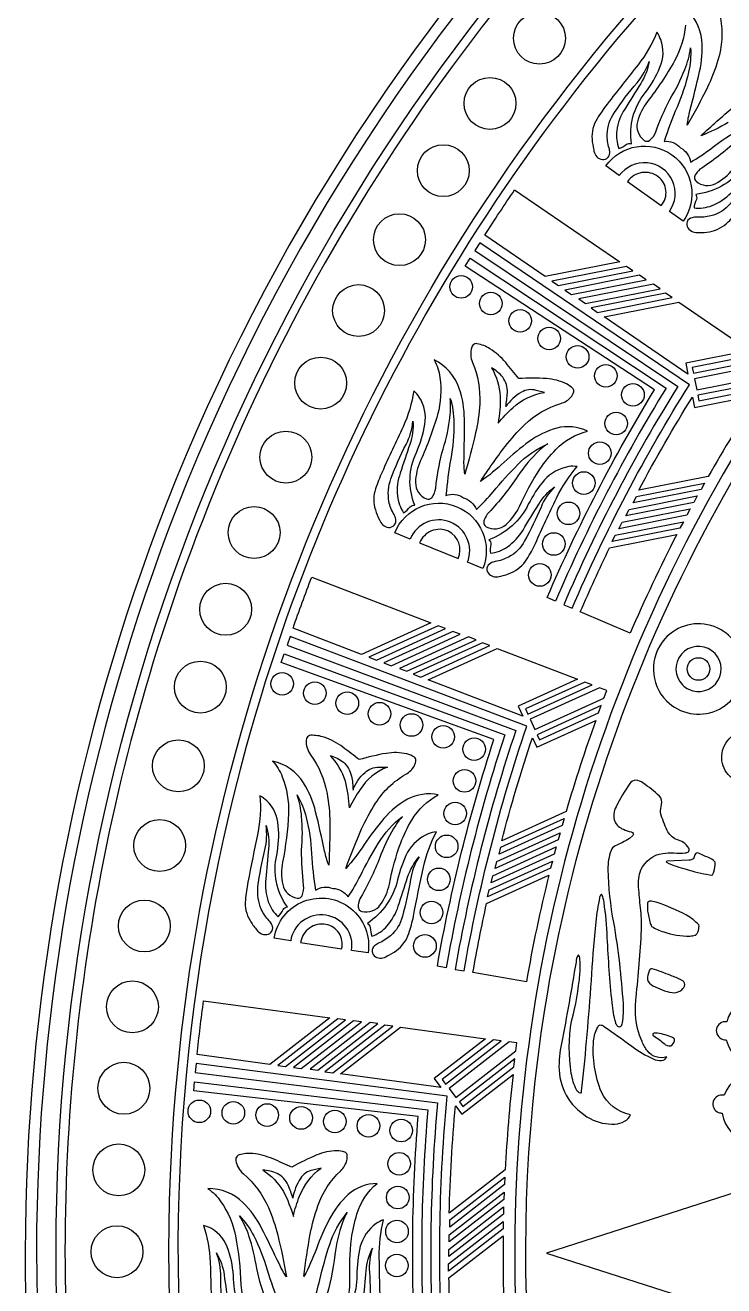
# Model space of a CAD drawing. Extents: x 0.3 to 22.9, y 0.3 to 22.9.
# Drawn here: x 0.27 to 4.14, y 11.4 to 18.38 of the extents above; entities that cross this region are included whole.
import ezdxf

# ---------------------------------------------------------------- set-up
doc = ezdxf.new("R2010")
doc.units = 0
doc.layers.get('0').update_dxf_attribs({"linetype": 'CONTINUOUS'})

msp = doc.modelspace()

# ---------------------------------------------------------------- linework, layer by layer
for points in [[(3.3142, 3.8737, 0.163521), (9.6242, 0.4465, 0.120172), (14.9519, 0.7854, 0.181777), (21.2452, 5.6945, 0.144148), (22.8969, 11.895, 0.188589), (19.6736, 19.5024, 0.185161), (12.301, 22.8811, 0.117209), (7.172, 22.009, 0.205007), (1.0046, 15.597, 0.089875), (0.2744, 11.5899, 0.190376), (3.3142, 3.8737)], [(19.638, 19.4494, 0.185169), (12.3102, 22.8179, 0.117227), (7.2083, 21.9566, 0.205002), (1.0677, 15.5872, 0.090157), (0.3369, 11.5899, 0.189152), (3.351, 3.9258, 0.162934), (9.5961, 0.5149, 0.121048), (14.9333, 0.845, 0.176273), (21.0659, 5.5259, 0.149242), (22.8347, 11.8803, 0.189626), (19.638, 19.4494)], [(3.6952, 4.7136, 0.093155), (6.7418, 2.309, 0.142562), (6.8139, 2.2274, 0.193525), (6.8466, 2.1464, 0.051441), (6.8766, 2.121, 0.066621), (6.8911, 2.0441, 0.260988), (6.9692, 1.9742, 0.057372), (7.0332, 1.9675, 0.084149), (7.0818, 1.8105, 0.191142), (7.2086, 1.6981), (7.076, 1.3986, -0.184586), (1.4291, 7.0046, -0.109103), (0.446, 11.7434, -0.195614), (3.7142, 19.4742, -0.012747), (4.1281, 19.8667), (4.5799, 19.3653, 0.143763), (1.4975, 14.3855, 0.10076), (1.2127, 10.1906, 0.147299), (3.6952, 4.7136)], [(1.0784, 12.0133, -0.172995), (3.713, 18.5618, -0.026822), (4.5094, 19.3689), (4.1244, 19.7961, 0.135351), (0.9831, 14.8536, 0.108341), (0.5953, 10.0918, 0.151917), (3.3881, 4.1189, 0.102753), (7.0505, 1.4647), (7.1431, 1.6738, -0.149793), (7.0253, 1.8122, -0.051818), (6.9916, 1.9198, -0.23974), (6.8591, 1.9955, -0.106316), (6.8288, 2.0946, -0.184724), (6.7664, 2.1998, -0.100062), (6.7055, 2.2716, -0.178747), (1.8261, 7.6664, -0.105978), (1.0784, 12.0133)], [(4.5069, 16.4808, 0.161318), (2.9884, 11.2681, 0.187111), (5.4543, 5.5541, 0.057832), (7.006, 4.3047), (7.0393, 4.3576, -0.169929), (3.5297, 8.7462, -0.124473), (3.1497, 12.931, -0.158039), (5.5528, 17.6357, -0.12047), (9.0206, 19.7394), (9.0019, 19.799, 0.166533), (4.5069, 16.4808)], [(4.1221, 18.415, -0.112894), (4.1076, 18.1829, -0.041792), (4.0491, 18.0325, -0.017286), (3.9379, 17.8236, -0.040808), (3.9523, 17.9032, 0.008084), (4.0054, 18.1198, 0.082696), (4.0176, 18.2925, 0.200712), (3.9186, 18.4778, -0.090301)], [(3.9273, 18.3761, -0.103824), (3.8671, 18.179, -0.037053), (3.7169, 17.9533, 0.097491), (3.6617, 17.8419, 0.303781), (3.6998, 17.7388, 0.328962), (3.7298, 17.7391, 0.139734), (3.7635, 17.7861, -0.030982), (3.8408, 17.9654, 0.043947), (3.9246, 18.1318, 0.060657), (3.9558, 18.2503, -0.072435), (3.945, 18.1156, -0.044628), (3.8815, 17.9232, 0.022629), (3.8094, 17.7334, -0.237042), (3.9002, 17.6983, -0.237041), (3.9555, 17.6182, 0.028705), (4.0679, 17.6929, -0.022627), (4.2361, 17.8078, -0.09076)], [(3.5341, 17.8926, -0.02668), (3.6599, 18.0581, 0.094597), (3.7263, 18.1754, -0.102995), (3.6804, 18.0541, 0.004895), (3.5918, 17.9121, 0.114646), (3.5479, 17.7929, 0.117037), (3.5588, 17.6932, 0.091768), (3.6015, 17.7171, -0.228399), (3.6292, 17.7197, -0.213397), (3.7055, 18.0025, 0.070596), (3.786, 18.1431, 0.194823), (3.791, 18.2961, 0.063202), (3.7695, 18.3374, -0.069319), (3.6659, 18.1572, 0.003293), (3.4948, 17.9398, 0.021574), (3.4389, 17.8587, 0.163097), (3.4108, 17.7452, 0.04291), (3.4205, 17.687, 0.305233), (3.4589, 17.6345, 0.523582), (3.5087, 17.6698, 0.083315), (3.5055, 17.6961, -0.091033), (3.4946, 17.7729, -0.140518), (3.5341, 17.8926)], [(4.1647, 17.8373, -0.036867), (4.0132, 17.7643, -0.017127), (4.1903, 17.9212, -0.032566)], [(4.0745, 17.3779, 0.098084), (4.1801, 17.4484, -0.004377), (4.2975, 17.5677, -0.093726), (4.4047, 17.6408, 0.105691), (4.3062, 17.5488, -0.026117), (4.1747, 17.3878, -0.159074), (4.0675, 17.3213, -0.073631), (3.9902, 17.3141, 0.084181), (3.964, 17.311, 0.552068), (3.9413, 17.2543, 0.281238), (4.0013, 17.2293, 0.045901), (4.0601, 17.2334, 0.15322), (4.1639, 17.2873, 0.034722), (4.2297, 17.3606, -0.010062), (4.4011, 17.5778, -0.062421), (4.5521, 17.7206, 0.082412), (4.507, 17.7318, 0.163033), (4.3594, 17.6912, 0.060797), (4.2415, 17.5801, -0.19107), (3.9844, 17.4398, -0.2284), (3.9883, 17.4123, 0.091771), (3.975, 17.3652, 0.117033), (4.0745, 17.3779)], [(4.2218, 17.7461, -0.041042), (4.0175, 17.5859, 0.105697), (3.9846, 17.5526, 0.417264), (3.9864, 17.513, 0.315822), (4.0955, 17.5, 0.100693), (4.191, 17.5797, -0.039245)], [(3.5614, 17.5439), (3.4864, 17.5973, -1), (3.9143, 17.2921), (3.8393, 17.3456, 1), (3.5614, 17.5439)], [(3.7937, 17.3782, 0.43205), (3.7769, 17.5375, 0.424429), (3.607, 17.5113), (3.7937, 17.3782)], [(2.9821, 17.4644), (3.5647, 17.0663), (3.1521, 16.9849), (2.8167, 17.214, -0.007155), (2.9821, 17.4644)], [(3.2541, 15.1699), (3.3, 15.1501, -0.03861), (3.9497, 16.3872), (2.7896, 17.1716), (2.7627, 17.129), (3.8851, 16.378, 0.037416), (3.2541, 15.1699)], [(3.2082, 15.1896), (3.1622, 15.2094, -0.035121), (3.7556, 16.3582), (2.7096, 17.0435), (2.7361, 17.0863), (3.8204, 16.3683, 0.036236), (3.2082, 15.1896)], [(2.9242, 15.9578, -0.036868), (2.7936, 15.8518, -0.017126), (2.9298, 16.0453, -0.032566), (3.0376, 16.1655, -0.123104), (3.2382, 16.2832, 0.074229), (3.2688, 16.2974, 0.19738), (3.3098, 16.3467, 0.204837), (3.3054, 16.365, 0.080144), (3.2691, 16.3912, 0.097783), (3.1587, 16.4205, 0.029978), (3.0052, 16.4213, 0.006862), (2.9328, 16.5093, 0.08004), (2.8455, 16.5864, 0.088017), (2.776, 16.6138, 0.130317), (2.7621, 16.613, 0.22052), (2.7447, 16.5939, 0.180308), (2.7495, 16.5102, -0.112895), (2.789, 16.2809, -0.041791), (2.7667, 16.1211, -0.017287), (2.7067, 15.8922, -0.040808), (2.7023, 15.973, 0.008084), (2.7041, 16.196, 0.082694), (2.6761, 16.3668, 0.200714), (2.5371, 16.5243, -0.0903), (2.5689, 16.4274, -0.103823), (2.5558, 16.2216, -0.03705), (2.4617, 15.9675, 0.097491), (2.4338, 15.8463, 0.303787), (2.4946, 15.7547, 0.32896), (2.5237, 15.7619, 0.139734), (2.5457, 15.8155, -0.030981), (2.5795, 16.0077, 0.043944), (2.6227, 16.189, 0.060657), (2.6257, 16.3115, -0.072437), (2.6463, 16.1779, -0.044626), (2.6288, 15.976, 0.022628), (2.6025, 15.7748, -0.237045), (2.6989, 15.7616, -0.237041), (2.7712, 15.6964, 0.028705), (2.8633, 15.7949, -0.022625), (3.0005, 15.9456, -0.090762), (3.1662, 16.0604, 0.038695), (3.1183, 16.0228, 0.054291), (3.0009, 15.8822, -0.041036), (2.8389, 15.6793, 0.10569), (2.8147, 15.6393, 0.417266), (2.8255, 15.6011, 0.315821), (2.9347, 15.6137, 0.100693), (3.0092, 15.7132, -0.039243), (3.1225, 15.9202, -0.043063), (3.2108, 16.0289, -0.14039), (3.386, 16.1301, 0.179232), (3.2155, 16.1466, 0.090202), (3.0633, 16.0726, 0.029116), (2.9242, 15.9578)], [(2.9721, 16.2599, -0.137258), (3.1471, 16.3446), (3.102, 16.3556, 0.204214), (3.0201, 16.3454, 0.108389), (2.933, 16.2656, 0.035619), (2.9422, 16.3424, 0.167391), (2.9173, 16.4281, 0.077018), (2.8552, 16.4802, -0.11224), (2.903, 16.3224, -0.047484), (2.8907, 16.1747, -0.019724), (2.9721, 16.2599)], [(2.3821, 16.0562, 0.094599), (2.4197, 16.1857, -0.102995), (2.4029, 16.0571, 0.004896), (2.3495, 15.8984, 0.114648), (2.3343, 15.7724, 0.117035), (2.3679, 15.6779, 0.091771), (2.4039, 15.711, -0.228395), (2.4302, 15.7199, -0.213396), (2.4393, 16.0127, 0.070596), (2.4852, 16.1681, 0.194829), (2.4547, 16.3181, 0.063197), (2.4244, 16.3533, -0.06932), (2.3651, 16.1541, 0.003292), (2.2488, 15.903, 0.021575), (2.2131, 15.8112, 0.163088), (2.2119, 15.6943, 0.042916), (2.2348, 15.64, 0.305226), (2.2842, 15.5977, 0.523585), (2.3246, 15.6436, 0.083315), (2.3154, 15.6684, -0.091035), (2.287, 15.7406, -0.12876), (2.2978, 15.8662, -0.037671), (2.3821, 16.0562)], [(3.9658, 16.3186), (3.9772, 16.2611), (4.329, 16.3305, 0.015198), (4.0533, 15.8788), (3.6691, 15.803, -0.016538), (3.9658, 16.3186)], [(3.0289, 15.5829, -0.004378), (3.1156, 15.7261, -0.093724), (3.2031, 15.8219, 0.105691), (3.1284, 15.7097, -0.026118), (3.0376, 15.5227, -0.159073), (2.9486, 15.4333, -0.073635), (2.8751, 15.4085, 0.084185), (2.8503, 15.3995, 0.55207), (2.8412, 15.339, 0.281236), (2.9054, 15.3285, 0.045901), (2.9617, 15.3461, 0.153222), (3.0503, 15.4225, 0.034721), (3.0974, 15.5089, -0.010062), (3.2141, 15.7598, -0.062421), (3.3281, 15.9336, 0.082413), (3.2816, 15.9341, 0.163035), (3.1473, 15.8606, 0.060796), (3.0582, 15.7253, -0.191069), (2.8404, 15.5294, -0.228414), (2.8505, 15.5035, 0.091773), (2.8485, 15.4547, 0.133762), (2.9424, 15.49, 0.097996), (3.0289, 15.5829)], [(2.4048, 15.5331), (2.3195, 15.5679, -0.999998), (2.8063, 15.3696), (2.721, 15.4043, 0.999999), (2.4048, 15.5331)], [(2.616, 15.5766, 0.424428), (2.4567, 15.512), (2.6691, 15.4255, 0.404842), (2.616, 15.5766)], [(3.6215, 15.0119), (3.3459, 15.1304, -0.010801), (3.5075, 15.4845), (3.8793, 15.5578, 0.01734), (3.6215, 15.0119)], [(1.7563, 15.0405, -0.007155), (1.8595, 15.3222), (2.5182, 15.0693), (2.1355, 14.8949), (1.7563, 15.0405)], [(3.8232, 14.6374, 2.509347), (3.8139, 14.9812, 0.398566), (3.8232, 14.6374)], [(2.7026, 13.1437, -0.03861), (3.0495, 14.4972), (1.7397, 14.993), (1.7234, 14.9453), (2.9887, 14.4734, 0.037416), (2.6533, 13.1523), (2.7026, 13.1437)], [(3.9453, 14.7018, 0.388868), (4.1072, 14.7499, 0.388787), (4.0734, 14.9154, 0.391282), (3.9049, 14.8953, 0.391179), (3.9116, 14.7258, 0.083379), (3.9453, 14.7018)], [(2.9279, 14.449, 0.036236), (2.6041, 13.1609), (2.5548, 13.1696, -0.035121), (2.8672, 14.4242), (1.6914, 14.8498), (1.7073, 14.8976), (2.9279, 14.449)], [(3.2674, 14.0264), (2.9111, 13.8641, -0.016537), (3.0809, 14.4341), (3.1052, 14.3808), (3.4316, 14.5295, 0.015198), (3.2674, 14.0264)], [(2.1506, 13.8429, -0.036866), (2.048, 13.7097, -0.017124), (2.1358, 13.9294, -0.032567), (2.213, 14.0711, -0.123094), (2.381, 14.232, 0.074219), (2.4076, 14.2528, 0.197386), (2.4361, 14.3103, 0.204839), (2.4276, 14.327, 0.080144), (2.3862, 14.3441, 0.097784), (2.2721, 14.3472, 0.029977), (2.1226, 14.3125, 0.006864), (2.0317, 14.3815, 0.080037), (1.9291, 14.4364, 0.088018), (1.8551, 14.4471, 0.130303), (1.8418, 14.4431, 0.220524), (1.8293, 14.4204, 0.180309), (1.8532, 14.3401, -0.112895), (1.9445, 14.1261, -0.041791), (1.9597, 13.9654, -0.017287), (1.9541, 13.7289, -0.040809), (1.9312, 13.8065, 0.008084), (1.8815, 14.0239, 0.082696), (1.8149, 14.1836, 0.200713), (1.6433, 14.3048, -0.0903), (1.6966, 14.2179, -0.103824), (1.7313, 14.0147, -0.037053), (1.6984, 13.7456, 0.097492), (1.6991, 13.6213, 0.303785), (1.7794, 13.5462, 0.328959), (1.806, 13.5599, 0.139734), (1.8151, 13.6171, -0.030982), (1.8037, 13.812, 0.043943), (1.8039, 13.9983, 0.06066), (1.7786, 14.1182, -0.072434), (1.8294, 13.993, -0.044627), (1.859, 13.7925, 0.022629), (1.8797, 13.5906, -0.237041), (1.9766, 13.6, -0.23704), (2.062, 13.5533, 0.028704), (2.1289, 13.6704, -0.022626), (2.2277, 13.8486, -0.09076), (2.3625, 13.9986, 0.038698), (2.3245, 13.9509, 0.054292), (2.2426, 13.787, -0.041046), (2.1319, 13.5522, 0.105696), (2.1175, 13.5077, 0.417259), (2.1368, 13.473, 0.315823), (2.2402, 13.5104, 0.100693), (2.2897, 13.6245, -0.039244), (2.3523, 13.852, -0.043063), (2.4131, 13.9781, -0.14039), (2.5602, 14.117, 0.17923), (2.3905, 14.0938, 0.090203), (2.2594, 13.9867, 0.029117), (2.1506, 13.8429)], [(4.2434, 14.2411), (4.366, 14.1949), (4.3475, 14.1419), (4.2236, 14.1885, -0.999999), (4.3273, 14.4636), (4.451, 14.417), (4.4299, 14.3649), (4.3075, 14.4111, 1.000001), (4.2434, 14.2411)], [(2.0881, 14.1444, -0.134436), (2.1545, 14.2422, -0.182416), (2.2319, 14.2709), (2.2783, 14.2707, 0.16035), (2.1275, 14.1479, 0.019724), (2.068, 14.0462, 0.047484), (2.0459, 14.1928, 0.112239), (1.963, 14.3353, -0.077022), (2.0354, 14.2989, -0.149983), (2.0794, 14.2213, -0.052623), (2.0881, 14.1444)], [(3.9267, 13.7961, 0.160625), (3.9438, 13.8029, 0.32565), (3.947, 13.8221, 0.207744), (3.8779, 13.8703, -0.177595), (3.8265, 13.9209, -0.040689), (3.7901, 14.0174, -0.097106), (3.7956, 14.065, 0.243784), (3.784, 14.1104, 0.033349), (3.6926, 14.184, 0.133768), (3.6531, 14.1982, 0.264958), (3.6199, 14.1804, 0.033552), (3.5435, 14.0518, 0.19179), (3.5362, 13.9708, 0.183797), (3.5839, 13.9272, 0.040068), (3.6272, 13.9129, -0.19569), (3.6388, 13.9046, -0.30288), (3.6346, 13.8906), (3.6181, 13.8768, -0.040832), (3.5382, 13.8353, 0.189152), (3.5157, 13.8105, 0.08223), (3.4982, 13.7052, 0.042666), (3.5296, 13.411, -0.026575), (3.5821, 12.9603, -0.054252), (3.5774, 12.8559, -0.176247), (3.5671, 12.8342, -0.385237), (3.5503, 12.8397, -0.10787), (3.5417, 12.8556, -0.0425), (3.5217, 12.9676, -0.013694), (3.4953, 13.3285, 0.023718), (3.4772, 13.523, 0.094321), (3.465, 13.5655, 0.388286), (3.461, 13.567, 0.16028), (3.4529, 13.5505, 0.028878), (3.4319, 13.4154), (3.4149, 13.2396, -0.008336), (3.3684, 12.6434), (3.351, 12.4788, -0.209646), (3.3465, 12.4669, -0.184522), (3.325, 12.4852, -0.076199), (3.2959, 12.5759, -0.081612), (3.2974, 12.8664, 0.043418), (3.3437, 13.1299, 0.05224), (3.3423, 13.2164, 0.161276), (3.3367, 13.2312), (3.3333, 13.2305, 0.116792), (3.3222, 13.1927, -0.005438), (3.242, 12.7422, 0.058972), (3.2279, 12.5957, 0.264132), (3.4009, 12.3265, 0.137251), (3.5377, 12.2964, 0.113957), (3.5908, 12.3118, 0.165518), (3.6233, 12.3478, -0.238953), (3.4628, 12.4731, -0.118659), (3.4195, 12.7559, -0.101519), (3.4421, 12.8328, -0.23995), (3.4563, 12.8453, -0.114214), (3.475, 12.8382, -0.011731), (3.6307, 12.7265, 0.050363), (3.7495, 12.657, 0.13091), (3.7956, 12.6484, 0.266828), (3.8247, 12.6682, -0.314279), (3.7174, 12.7007, -0.077929), (3.6873, 12.7526, -0.094005), (3.6518, 12.9018, -0.032873), (3.6541, 12.9971, 0.016913), (3.684, 13.3687, 0.046285), (3.6787, 13.4932, -0.01161), (3.6685, 13.6061, -0.115586), (3.6815, 13.7024, -0.264307), (3.8025, 13.7935, -0.055377), (3.8632, 13.7961, 0.033514), (3.9267, 13.7961)], [(1.573, 14.1125, -0.069319), (1.5613, 13.905, 0.003292), (1.506, 13.6338, 0.021576), (1.4924, 13.5363, 0.163087), (1.5182, 13.4222, 0.042922), (1.553, 13.3746, 0.305228), (1.6109, 13.3449, 0.523583), (1.6396, 13.3989, 0.083307), (1.6249, 13.4209, -0.091033), (1.5807, 13.4846, -0.128761), (1.5623, 13.6093, -0.026682), (1.6004, 13.8137, 0.094601), (1.6071, 13.9483, -0.102993), (1.6205, 13.8193, 0.004895), (1.6051, 13.6526, 0.114648), (1.6194, 13.5264, 0.117034), (1.6738, 13.4422, 0.091774), (1.7013, 13.4827, -0.228407), (1.7248, 13.4975, -0.213397), (1.6661, 13.7845, 0.070596), (1.6749, 13.9462, 0.19483), (1.6107, 14.0852, 0.063195), (1.573, 14.1125)], [(2.3389, 13.5023, -0.004375), (2.3903, 13.6616, -0.093727), (2.4533, 13.775, 0.10569), (2.4065, 13.6486, -0.026117), (2.3613, 13.4457, -0.159072), (2.2953, 13.3382, -0.073636), (2.2295, 13.297, 0.084187), (2.2074, 13.2825, 0.552066), (2.2126, 13.2217, 0.281238), (2.2775, 13.2262, 0.045901), (2.3282, 13.2563, 0.153219), (2.3967, 13.3511, 0.034722), (2.4226, 13.4461, -0.010063), (2.4784, 13.7171, -0.06242), (2.5492, 13.9125, 0.082415), (2.5038, 13.9022, 0.163035), (2.3901, 13.7998, 0.060796), (2.3346, 13.6476, -0.191071), (2.1679, 13.4067, -0.228399), (2.1837, 13.3839, 0.091772), (2.193, 13.3359, 0.133765), (2.2762, 13.3919, 0.097993), (2.3389, 13.5023)], [(3.9718, 13.7647, -0.132981), (3.9468, 13.7565), (3.824, 13.75), (3.8203, 13.748), (3.8233, 13.7445, 0.050176), (3.9318, 13.7062, 0.029901), (4.0612, 13.6752, 0.14257), (4.0767, 13.6753, 0.106217), (4.0845, 13.6912, 0.090026), (4.0915, 13.7451, 0.126169), (4.0512, 13.7729, -0.028695), (4.0043, 13.7932, 0.350296), (3.9831, 13.7918, 0.070276), (3.9745, 13.7688), (3.9718, 13.7647)], [(3.0473, 13.0833), (2.7518, 13.1351, -0.010802), (2.8273, 13.5168), (3.1722, 13.6739, 0.01734), (3.0473, 13.0833)], [(2.0805, 13.2575, 1), (1.7432, 13.3099), (1.6521, 13.324, -1.000001), (2.1716, 13.2434), (2.0805, 13.2575)], [(3.9335, 13.4524, 0.044664), (3.7657, 13.5234, 0.076), (3.7289, 13.5293, 0.40479), (3.7184, 13.5194, 0.087053), (3.7209, 13.4593), (3.7305, 13.4151, 0.084391), (3.7405, 13.3901, 0.094888), (3.8071, 13.3602, 0.097096), (3.9524, 13.3364, 0.055052), (3.9819, 13.3406, 0.179945), (3.9915, 13.3499, 0.103659), (4.0025, 13.3858, 0.165116), (4.0007, 13.3978, 0.083448), (3.9335, 13.4524)], [(2.0251, 13.2661, 0.432048), (1.9386, 13.4009, 0.42443), (1.7985, 13.3013), (2.0251, 13.2661)], [(3.9061, 13.0925, 0.046091), (3.8458, 13.1181, 0.022803), (3.743, 13.1559, 0.428809), (3.7269, 13.1419, 0.127806), (3.7175, 13.0965, 0.231184), (3.7477, 13.062, 0.081395), (3.8536, 13.0239, 0.228196), (3.9077, 13.0394, 0.161975), (3.9241, 13.0679, 0.271532), (3.9061, 13.0925)], [(1.2258, 12.681, -0.007155), (1.2612, 12.9789), (1.9605, 12.8847), (1.6282, 12.6267), (1.2258, 12.681)], [(4.3291, 12.6124), (4.329, 12.6752, -0.902818), (4.3346, 12.9431), (4.3373, 13.0058, 0.324481), (4.1557, 12.8623, 0.099058), (4.1362, 12.8613, 0.933011), (4.1537, 12.7631, 0.323935), (4.3291, 12.6124)], [(3.8473, 12.7783, 0.07831), (3.762, 12.8001, 0.237187), (3.7474, 12.7957, 0.403914), (3.7529, 12.7838, -0.046203), (3.8092, 12.7416, 0.240415), (3.8463, 12.7292, 0.23872), (3.8676, 12.7582, 0.200879), (3.865, 12.7691, 0.086307), (3.8473, 12.7783)], [(2.6093, 12.4505), (1.2205, 12.6309), (1.2156, 12.5808), (2.5557, 12.4134, 0.037416), (2.534, 11.0506), (2.5839, 11.0535, -0.03861), (2.6093, 12.4505)], [(2.9737, 12.5701, 0.015198), (2.93, 12.0427), (2.6207, 11.8026, -0.016537), (2.6545, 12.3965), (2.6904, 12.3502), (2.9737, 12.5701)], [(5.2841, 12.5073, 0.155053), (5.3815, 12.3842, 0.214323), (5.5135, 12.3636, 0.282942), (5.5894, 12.4448, 0.149503), (5.5741, 12.5251, 0.041468), (5.5549, 12.5551, -0.174867), (5.6438, 12.5112, -0.369593), (5.6478, 12.4137, -0.119941), (5.5785, 12.3594), (3.1586, 11.5828), (5.5785, 10.8061, -0.162306)], [(4.2979, 12.2544, -0.902815), (4.3257, 12.5209), (4.3337, 12.5832, 0.323935), (4.1409, 12.4556, 0.394064), (4.0816, 12.4218, 0.391994), (4.1112, 12.3603, 0.100879), (4.1305, 12.3569, 0.324481), (4.2928, 12.1918), (4.2979, 12.2544)], [(2.5022, 12.3757, 0.036236), (2.4841, 11.0476), (2.4342, 11.0446, -0.035121), (2.4488, 12.3375), (1.2066, 12.4805), (1.211, 12.5307), (2.5022, 12.3757)], [(2.0494, 11.3037, 0.100693), (2.0713, 11.4262, -0.039245), (2.0797, 11.662, -0.043063), (2.1098, 11.7987, -0.140389), (2.221, 11.9678, 0.179228), (2.0612, 11.9061, 0.090204), (1.9583, 11.7716, 0.032359), (1.8856, 11.6066, -0.036867), (1.8164, 11.4533, -0.017127), (1.8513, 11.6873, -0.032567), (1.8937, 11.8431, -0.123091), (2.0201, 12.0383, 0.074222), (2.0411, 12.0647, 0.197382), (2.0556, 12.1272, 0.204826), (2.0435, 12.1416, 0.080148), (1.9993, 12.1487, 0.097784), (1.8875, 12.1253, 0.029977), (1.75, 12.0571, 0.00686), (1.6457, 12.1033, 0.080043), (1.5332, 12.133, 0.088011), (1.4587, 12.1263, 0.130275), (1.4467, 12.1194)], [(1.4467, 12.1194, 0.220511), (1.4397, 12.0944, 0.180309), (1.4816, 12.0218, -0.112894), (1.6197, 11.8346, -0.041792), (1.6716, 11.6818, -0.017286), (1.7207, 11.4503, -0.040807), (1.6805, 11.5206, 0.008082), (1.582, 11.7206, 0.082696), (1.4804, 11.8607, 0.200713), (1.2854, 11.9391, -0.090301), (1.3574, 11.8668, -0.103823), (1.438, 11.677, -0.037055), (1.468, 11.4077, 0.097495), (1.4974, 11.2868, 0.303775)], [(1.9111, 12.0523), (1.866, 12.0419, 0.204214), (1.7973, 11.996, 0.108388), (1.7553, 11.8856, 0.035615), (1.7291, 11.9583, 0.16739), (1.6683, 12.0237, 0.077018), (1.5895, 12.0424, -0.112242), (1.703, 11.9229, -0.047482), (1.7583, 11.7854, -0.042338), (1.7928, 11.8981, -0.137259), (1.9111, 12.0523)], [(1.6112, 11.3095, -0.030983), (1.5551, 11.4965, 0.043947), (1.5123, 11.6779, 0.060657), (1.4601, 11.7886, -0.072435), (1.5385, 11.6786, -0.044627), (1.6134, 11.4903, 0.022628), (1.6802, 11.2986, -0.23704)], [(1.8662, 11.3043, 0.028703), (1.9043, 11.4337, -0.022626), (1.9592, 11.6299, -0.090761), (2.0558, 11.8069, 0.038695), (2.0299, 11.7518, 0.054291), (1.988, 11.5734, -0.04104), (1.9344, 11.3194, 0.105695)], [(1.2614, 11.7357, -0.069319), (1.2979, 11.5311, 0.003293), (1.3066, 11.2545, 0.021573), (1.3159, 11.1565, 0.163091), (1.3673, 11.0514, 0.042917), (1.4121, 11.0131, 0.305233), (1.4753, 10.9976, 0.523581), (1.4907, 11.0567, 0.083311), (1.4714, 11.0747, -0.091034), (1.4137, 11.1265, -0.12876), (1.367, 11.2436, -0.026682), (1.357, 11.4513, 0.0946), (1.3324, 11.5838, -0.102994), (1.3752, 11.4614, 0.004895), (1.3986, 11.2956, 0.114647), (1.4417, 11.1761, 0.117037), (1.5141, 11.1067, 0.091775), (1.5314, 11.1525, -0.22841), (1.5509, 11.1723, -0.213396), (1.4276, 11.438, 0.070597), (1.3989, 11.5975, 0.194826), (1.3044, 11.7178, 0.063194), (1.2614, 11.7357)], [(2.003, 11.1862, -0.228397), (2.0236, 11.1676, 0.091767), (2.0437, 11.123, 0.133764), (2.1118, 11.1967, 0.098085), (2.1474, 11.3186, -0.004376), (2.1606, 11.4855, -0.093727), (2.1958, 11.6103, 0.105689), (2.1794, 11.4765, -0.026115), (2.1822, 11.2686, -0.159073), (2.1428, 11.1489, -0.07364), (2.0883, 11.0937, 0.084187), (2.0701, 11.0745, 0.552058), (2.0891, 11.0164, 0.281245), (2.1512, 11.0358, 0.045897), (2.1937, 11.0768, 0.153219), (2.2385, 11.1848, 0.034723), (2.2418, 11.2832, -0.010062), (2.2335, 11.5598, -0.06242), (2.2574, 11.7663, 0.082414), (2.2156, 11.7458, 0.163037), (2.1286, 11.6199, 0.060795), (2.1097, 11.459, -0.191072), (2.003, 11.1862)], [(2.9186, 11.6778, 0.017339), (2.9333, 11.0743), (2.6338, 11.0565, -0.010801), (2.6192, 11.4454), (2.9186, 11.6778)]]:
    msp.add_lwpolyline(points, format="xyb")
for points in [[(3.6371, 17.0169), (3.6009, 17.0416), (3.1882, 16.9602), (3.2244, 16.9355), (3.6371, 17.0169)], [(3.2968, 16.886), (3.7094, 16.9675), (3.6733, 16.9922), (3.2606, 16.9108), (3.2968, 16.886)], [(3.3745, 16.8366), (3.7872, 16.918), (3.751, 16.9427), (3.3384, 16.8613), (3.3745, 16.8366)], [(3.818, 16.8933), (3.4053, 16.8119), (3.4415, 16.7872), (3.8541, 16.8686), (3.818, 16.8933)], [(3.9288, 16.5064), (3.9406, 16.4461), (3.4777, 16.7625), (3.8903, 16.8439), (4.2822, 16.5761), (3.9288, 16.5064)], [(4.3184, 16.5514), (3.9655, 16.4818), (3.9715, 16.4511), (4.3546, 16.5267), (4.3184, 16.5514)], [(3.9897, 16.3591), (4.4011, 16.4403), (4.4258, 16.478), (4.3908, 16.5019), (3.9776, 16.4204), (3.9897, 16.3591)], [(4.353, 16.3671), (4.3773, 16.4037), (3.9957, 16.3284), (4.0018, 16.2978), (4.353, 16.3671)], [(3.6381, 15.7332), (3.6559, 15.7686), (4.0329, 15.843), (4.0139, 15.8073), (3.6381, 15.7332)], [(3.5983, 15.6616), (3.616, 15.697), (3.9931, 15.7714), (3.974, 15.7358), (3.5983, 15.6616)], [(3.9351, 15.6644), (3.5594, 15.5903), (3.5771, 15.6256), (3.9542, 15.7), (3.9351, 15.6644)], [(3.9163, 15.6288), (3.8972, 15.5932), (3.5214, 15.5191), (3.5392, 15.5544), (3.9163, 15.6288)], [(2.2173, 14.8635), (2.6, 15.0378), (2.5591, 15.0535), (2.1764, 14.8792), (2.2173, 14.8635)], [(2.6409, 15.0221), (2.2582, 14.8477), (2.2991, 14.832), (2.6818, 15.0064), (2.6409, 15.0221)], [(2.3861, 14.8018), (2.7689, 14.9762), (2.728, 14.9919), (2.3452, 14.8175), (2.3861, 14.8018)], [(2.8045, 14.9593), (2.4218, 14.7849), (2.4627, 14.7692), (2.8454, 14.9436), (2.8045, 14.9593)], [(2.5036, 14.7535), (2.8863, 14.9279), (3.3294, 14.7577), (3.0016, 14.6083), (3.027, 14.5525), (2.5036, 14.7535)], [(3.3703, 14.742), (3.043, 14.5929), (3.0559, 14.5644), (3.4112, 14.7263), (3.3703, 14.742)], [(3.4764, 14.6529), (3.4918, 14.6954), (3.4521, 14.7106), (3.0689, 14.536), (3.0948, 14.4791), (3.4764, 14.6529)], [(3.4465, 14.5707), (3.4617, 14.6119), (3.1078, 14.4507), (3.1207, 14.4222), (3.4465, 14.5707)], [(2.8971, 13.789), (2.9062, 13.8275), (3.2559, 13.9868), (3.2456, 13.9478), (2.8971, 13.789)], [(2.8748, 13.7102), (2.8839, 13.7487), (3.2337, 13.908), (3.2233, 13.8689), (2.8748, 13.7102)], [(3.2123, 13.8296), (3.2019, 13.7905), (2.8534, 13.6317), (2.8625, 13.6702), (3.2123, 13.8296)], [(3.1918, 13.7516), (3.1814, 13.7125), (2.8329, 13.5537), (2.842, 13.5922), (3.1918, 13.7516)], [(2.0039, 12.8788), (1.6717, 12.6209), (1.7151, 12.615), (2.0473, 12.873), (2.0039, 12.8788)], [(1.8019, 12.6033), (2.1342, 12.8613), (2.0907, 12.8671), (1.7585, 12.6092), (1.8019, 12.6033)], [(1.8502, 12.5999), (1.8936, 12.594), (2.2259, 12.852), (2.1824, 12.8578), (1.8502, 12.5999)], [(2.3079, 12.8379), (2.2644, 12.8437), (1.9322, 12.5858), (1.9756, 12.5799), (2.3079, 12.8379)], [(2.5747, 12.4992), (2.019, 12.574), (2.3513, 12.832), (2.8217, 12.7686), (2.5371, 12.5476), (2.5747, 12.4992)], [(2.5809, 12.5421), (2.6001, 12.5174), (2.9085, 12.7569), (2.8651, 12.7628), (2.5809, 12.5421)], [(2.994, 12.7454), (2.9519, 12.751), (2.6193, 12.4928), (2.6576, 12.4434), (2.9888, 12.7006), (2.994, 12.7454)], [(2.984, 12.6573), (2.6768, 12.4187), (2.6959, 12.394), (2.9787, 12.6136), (2.984, 12.6573)], [(2.6244, 11.7659), (2.9279, 12.0016), (2.9269, 11.9612), (2.6244, 11.7263), (2.6244, 11.7659)], [(2.9234, 11.8793), (2.6209, 11.6445), (2.6208, 11.684), (2.9244, 11.9197), (2.9234, 11.8793)], [(2.6181, 11.5632), (2.6181, 11.6028), (2.9217, 11.8385), (2.9206, 11.7981), (2.6181, 11.5632)], [(2.9198, 11.7578), (2.9187, 11.7174), (2.6162, 11.4826), (2.6162, 11.5221), (2.9198, 11.7578)]]:
    msp.add_lwpolyline(points)
for centre, radius in [((3.1198, 18.304), 0.1435), ((2.8461, 17.9433), 0.1435), ((2.5878, 17.5715), 0.1435), ((2.3452, 17.1893), 0.1435), ((2.6866, 16.928), 0.0625), ((2.1189, 16.7972), 0.1435), ((2.8509, 16.836), 0.0625), ((3.0131, 16.7408), 0.0625), ((3.1731, 16.6426), 0.0625), ((3.3309, 16.5412), 0.0625), ((1.9092, 16.396), 0.1435), ((3.4866, 16.4366), 0.0625), ((3.6371, 16.3312), 0.0625), ((3.5445, 16.1725), 0.0625), ((1.7165, 15.9863), 0.1435), ((3.4533, 16.0086), 0.0625), ((3.3654, 15.8429), 0.0625), ((1.5411, 15.569), 0.1435), ((3.2807, 15.6753), 0.0625), ((3.1994, 15.5058), 0.0625), ((3.1214, 15.3344), 0.0625), ((1.3833, 15.1446), 0.1435), ((1.2435, 14.714), 0.1435), ((4, 14.8142), 0.0625), ((1.6957, 14.7321), 0.0625), ((1.8768, 14.6805), 0.0625), ((2.0565, 14.6253), 0.0625), ((2.2348, 14.5666), 0.0625), ((2.4118, 14.5043), 0.0625), ((2.5874, 14.4385), 0.0625), ((1.1218, 14.278), 0.1435), ((2.7582, 14.3706), 0.0625), ((2.7047, 14.1948), 0.0625), ((2.6537, 14.0144), 0.0625), ((1.0185, 13.8372), 0.1435), ((2.6064, 13.8328), 0.0625), ((2.5627, 13.6502), 0.0625), ((0.9337, 13.3925), 0.1435), ((2.5226, 13.4666), 0.0625), ((2.4862, 13.2818), 0.0625), ((0.8676, 12.9446), 0.1435), ((0.8203, 12.4944), 0.1435), ((1.2379, 12.3669), 0.0625), ((1.426, 12.3585), 0.0625), ((1.6136, 12.3462), 0.0625), ((1.8007, 12.3302), 0.0625), ((1.9872, 12.3104), 0.0625), ((2.1733, 12.2869), 0.0625), ((2.3551, 12.2602), 0.0625), ((0.792, 12.0426), 0.1435), ((2.3436, 12.0768), 0.0625), ((2.3356, 11.8895), 0.0625), ((0.7825, 11.5899), 0.1435), ((2.3314, 11.7019), 0.0625), ((2.331, 11.5142), 0.0625)]:
    msp.add_circle(centre, radius)

doc.saveas('drawing.dxf')
